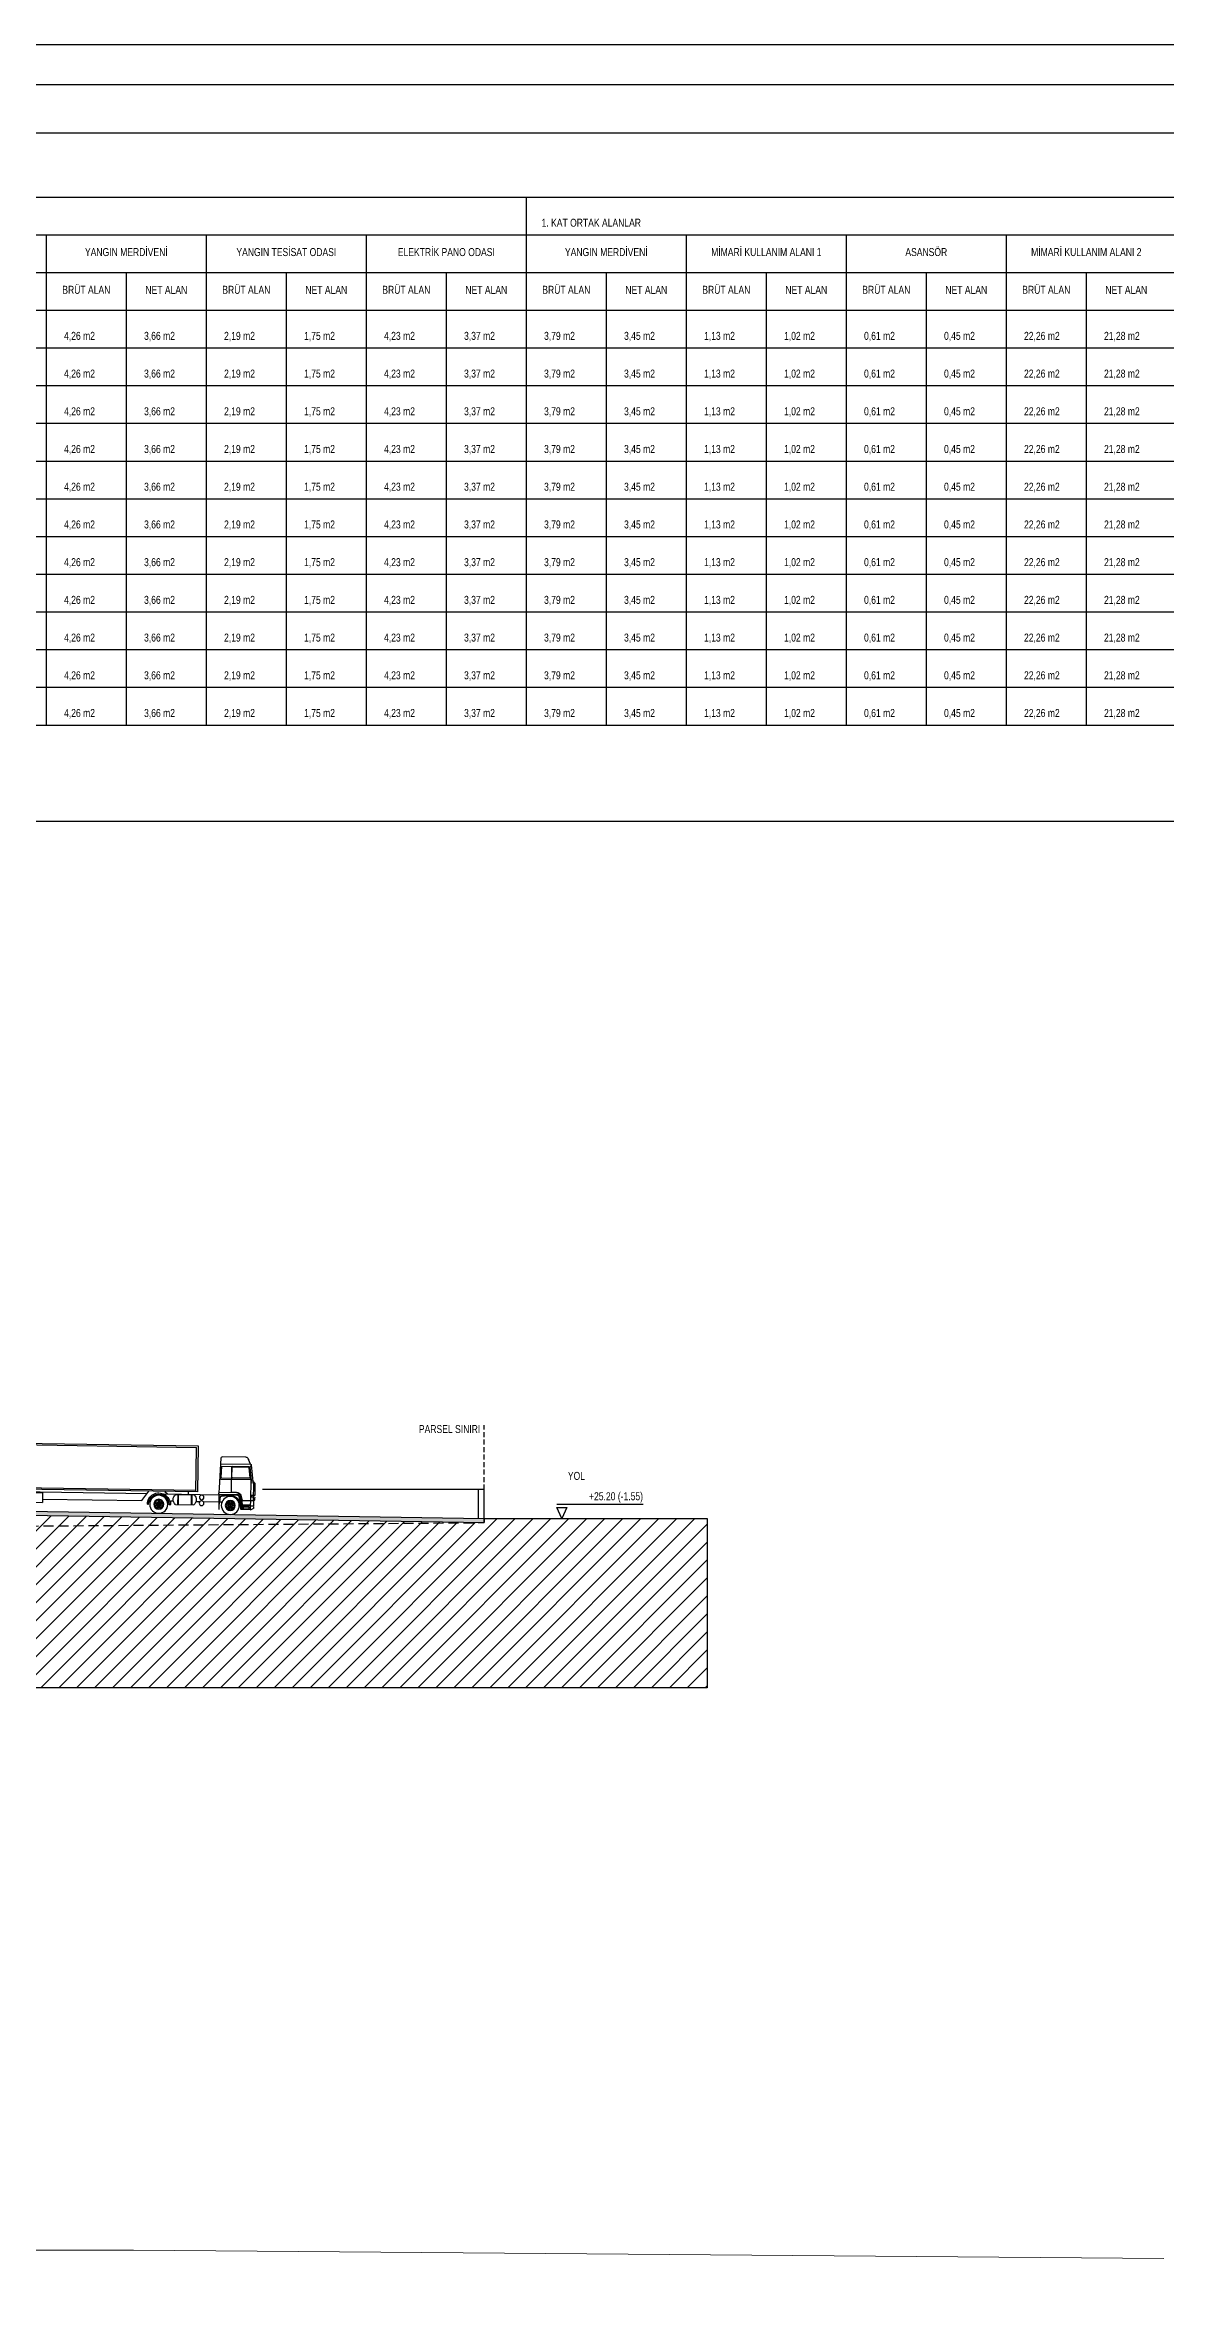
# Model space of a CAD drawing. Header units: centimetres. Extents: x 26569 to 160723, y -3143 to 14565.
# Drawn here: x 41558 to 44358, y 3937 to 9557 of the extents above; entities that cross this region are included whole.
import ezdxf

# ---------------------------------------------------------------- set-up
doc = ezdxf.new("R2010")
doc.units = ezdxf.units.CM
doc.header["$LTSCALE"] = 100
doc.linetypes.add('HIDDEN2', pattern=[0.1875, 0.125, -0.0625])
for name, color, linetype in [('A-ANNO-DIMS', 187, 'Continuous'), ('A-ANNO-TEXT', 50, 'Continuous'), ('A-ANNO-TTBL', 157, 'Continuous'), ('A-ELEV-01', 255, 'Continuous'), ('A-ELEV-02', 253, 'Continuous'), ('A-ELEV-03', 251, 'Continuous'), ('A-HATCH', 253, 'Continuous'), ('L-SITE-CURB', 33, 'Continuous'), ('L-TOPO', 49, 'Continuous'), ('S-CONC', 5, 'Continuous'), ('S-HTCH', 8, 'Continuous')]:
    doc.layers.add(name, color=color, linetype=linetype)
doc.styles.add('Fields_100', font='act_simplex.shx', dxfattribs={"width": 0.8, "height": 20})

# ---------------------------------------------------------------- blocks, each defined once
blk = doc.blocks.new('TRUCK ELEVATION')
for p, q in [((-1441, 208), (-1430, 231)), ((-1416, 243), (-1299, 243)), ((-1287, 85), (-1293, 237)), ((183, 295), (-1177, 295)), ((-1177, 295), (-1177, 65)), ((183, 295), (-1177, 295)), ((-1169, 65), (-1169, 287)), ((175, 287), (-1169, 287)), ((175, 65), (175, 287)), ((183, 65), (183, 295)), ((183, 65), (183, 295)), ((-1463, 114), (-1443, 114)), ((-1459, 26), (-1459, 114)), ((-1456, 122), (-1445, 204)), ((-1446, 128), (-1439, 193)), ((-1443, 129), (-1436, 192)), ((-1443, 129), (-1295, 129)), ((-1443, 129), (-1443, 26)), ((-1442, 136), (-1298, 136)), ((-1292, 208), (-1441, 208)), ((-1440, 140), (-1434, 192)), ((-1438, 138), (-1351, 138)), ((-1351, 194), (-1432, 194)), ((-1294, 196), (-1431, 196)), ((-1349, 140), (-1349, 192)), ((-1347, 67), (-1347, 193)), ((-1295, 139), (-1297, 196)), ((-1292, 132), (-1294, 196)), ((-1464, 52), (-1443, 52)), ((-1464, 44), (-1443, 44)), ((-1400, 26), (-1460, 26)), ((-1459, 22), (-1459, 2)), ((-1458, 52), (-1447, 52)), ((-1458, 44), (-1447, 44)), ((-1457, 24), (-1443, 24)), ((-1402, 0), (-1457, 0)), ((-1455, 26), (-1455, 24)), ((-1455, 0), (-1455, -3)), ((-1446, 51), (-1446, 45)), ((-1443, 24), (-1443, 0)), ((-1402, 4), (-1443, 4)), ((-1396, -17), (-1393, 7)), ((-1385, 17), (-1390, 17)), ((-1285, 56), (-1374, 56)), ((-1285, 53), (-1374, 53)), ((-1347, 67), (-1373, 67)), ((-1286, 65), (-1373, 65)), ((-1290, 17), (-1302, 17)), ((-1286, 65), (-1287, 85)), ((-1285, 58), (-1286, 65)), ((-1285, 58), (-1285, -20)), ((-1005, 53), (-1285, 53)), ((-1207, 17), (-1285, 17)), ((-1172, 17), (-1191, 17)), ((-1177, 65), (183, 65)), ((175, 73), (-1169, 73)), ((-1069, 50), (-1160, 50)), ((-1069, 0), (-1160, 0)), ((-1150, 50), (-1150, 0)), ((-1147, 50), (-1147, 0)), ((-1131, 65), (-1131, 53)), ((-1082, 50), (-1082, 0)), ((-1079, 50), (-1079, 0)), ((-1057, 17), (-1045, 17)), ((-1045, 0), (-1045, 17)), ((-1027, 17), (-1033, 17)), ((-1015, 65), (-1028, 53)), ((-937, 17), (-943, 17)), ((-901, 17), (-934, 65)), ((178, 53), (-926, 53)), ((-403, 17), (-901, 17)), ((-319, 49), (-403, 49)), ((-403, 49), (-403, 0)), ((-319, 49), (-319, 0)), ((-258, 17), (-319, 17)), ((-276, 0), (-276, 53)), ((-270, 0), (-270, 53)), ((-150, 17), (-174, 17)), ((-42, 17), (-66, 17)), ((54, 17), (42, 17)), ((54, 0), (54, 53)), ((60, 23), (60, 53)), ((161, 23), (60, 23)), ((60, 0), (60, 17)), ((161, 17), (60, 17)), ((66, 26), (66, 49)), ((155, 50), (67, 50)), ((155, 25), (67, 25)), ((88, 25), (88, 23)), ((133, 25), (133, 23)), ((156, 26), (156, 49)), ((161, 23), (161, 53)), ((161, 0), (161, 17)), ((166, 2), (165, 2)), ((165, 2), (165, 0)), ((166, 0), (166, 2)), ((167, 53), (167, 23)), ((167, 23), (171, 23)), ((171, 12), (169, 12)), ((169, 12), (169, 11)), ((169, 11), (171, 11)), ((171, 23), (171, 12)), ((171, 11), (171, 0)), ((183, 65), (178, 53)), ((-1459, -5), (-1459, -12)), ((-1457, -3), (-1395, -3)), ((-1444, -20), (-1457, -14)), ((-1443, -3), (-1443, -20)), ((-1443, -20), (-1399, -20)), ((-1435, -7), (-1408, -7)), ((-1435, -7), (-1435, -14)), ((-1432, -17), (-1411, -17)), ((-1408, -7), (-1408, -14)), ((-1285, -20), (-1287, -20)), ((-1036, 0), (-1045, 0)), ((-928, 0), (-934, 0)), ((-319, 0), (-403, 0)), ((-270, 0), (-276, 0)), ((60, 0), (54, 0)), ((165, 0), (161, 0)), ((171, 0), (166, 0))]:
    blk.add_line(p, q)
for points in [[(-1446, 199, -0.540036), (-1439, 193, 0.084606)], [(-1365, 4), (-1363, 4), (-1363, 4, 0.205207), (-1350, 3, -1.723661)], [(-1361, 12), (-1360, 11), (-1360, 11, -0.205207), (-1350, 3, 1.723661)], [(-1355, 18), (-1354, 17), (-1354, 17, 0.205207), (-1346, 7, -1.723661)], [(-1348, 21), (-1348, 20), (-1347, 20, -0.206806), (-1346, 7, 1.723661)], [(-1339, 21), (-1339, 20), (-1339, 20, 0.206806), (-1340, 7, -1.723661)], [(-1331, 18), (-1332, 17), (-1332, 17, -0.205207), (-1340, 7, 1.723661)], [(-1325, 12), (-1326, 11), (-1326, 11, 0.205207), (-1337, 3, -1.723661)], [(-1322, 4), (-1323, 4), (-1323, 4, -0.205207), (-1336, 3, 1.723661)], [(-1006, 4), (-1005, 4), (-1005, 4, 0.205207), (-992, 3, -1.723661)], [(-1003, 12), (-1002, 11), (-1002, 11, -0.205207), (-992, 3, 1.723661)], [(-997, 18), (-996, 17), (-996, 17, 0.205207), (-988, 7, -1.723661)], [(-990, 21), (-990, 20), (-989, 20, -0.206806), (-988, 7, 1.723661)], [(-980, 21), (-980, 20), (-981, 20, 0.206806), (-982, 7, -1.723661)], [(-973, 18), (-974, 17), (-974, 17, -0.205207), (-982, 7, 1.723661)], [(-967, 12), (-968, 11), (-968, 11, 0.205207), (-978, 3, -1.723661)], [(-964, 4), (-965, 4), (-965, 4, -0.205207), (-978, 3, 1.723661)], [(-237, 4), (-236, 4), (-236, 4, 0.205207), (-223, 3, -1.723661)], [(-234, 12), (-233, 11), (-233, 11, -0.205207), (-223, 3, 1.723661)], [(-228, 18), (-227, 17), (-227, 17, 0.205207), (-219, 7, -1.723661)], [(-221, 21), (-221, 20), (-220, 20, -0.206806), (-219, 7, 1.723661)], [(-211, 21), (-211, 20), (-212, 20, 0.206806), (-213, 7, -1.723661)], [(-204, 18), (-205, 17), (-205, 17, -0.205207), (-213, 7, 1.723661)], [(-198, 12), (-199, 11), (-199, 11, 0.205207), (-209, 3, -1.723661)], [(-195, 4), (-196, 4), (-196, 4, -0.205207), (-209, 3, 1.723661)], [(-129, 4), (-128, 4), (-128, 4, 0.205207), (-115, 3, -1.723661)], [(-126, 12), (-125, 11), (-125, 11, -0.205207), (-115, 3, 1.723661)], [(-120, 18), (-119, 17), (-119, 17, 0.205207), (-111, 7, -1.723661)], [(-113, 21), (-113, 20), (-112, 20, -0.206806), (-111, 7, 1.723661)], [(-103, 21), (-103, 20), (-104, 20, 0.206806), (-105, 7, -1.723661)], [(-96, 18), (-97, 17), (-97, 17, -0.205207), (-105, 7, 1.723661)], [(-90, 12), (-91, 11), (-91, 11, 0.205207), (-101, 3, -1.723661)], [(-87, 4), (-88, 4), (-88, 4, -0.205207), (-101, 3, 1.723661)], [(-21, 4), (-20, 4), (-20, 4, 0.205207), (-7, 3, -1.723661)], [(-18, 12), (-17, 11), (-17, 11, -0.205207), (-7, 3, 1.723661)], [(-12, 18), (-11, 17), (-11, 17, 0.205207), (-3, 7, -1.723661)], [(-5, 21), (-5, 20), (-4, 20, -0.206806), (-3, 7, 1.723661)], [(5, 21), (5, 20), (4, 20, 0.206806), (3, 7, -1.723661)], [(12, 18), (11, 17), (11, 17, -0.205207), (3, 7, 1.723661)], [(18, 12), (17, 11), (17, 11, 0.205207), (7, 3, -1.723661)], [(21, 4), (20, 4), (20, 4, -0.205207), (7, 3, 1.723661)], [(-1365, -4), (-1363, -4), (-1363, -4, -0.205207), (-1350, -3, 1.723661)], [(-1361, -12), (-1360, -11), (-1360, -11, 0.205207), (-1350, -3, -1.723661)], [(-1355, -18), (-1354, -17), (-1354, -17, -0.205207), (-1346, -7, 1.723661)], [(-1348, -21), (-1348, -20), (-1347, -20, 0.206806), (-1346, -7, -1.723661)], [(-1339, -21), (-1339, -20), (-1339, -20, -0.206806), (-1340, -7, 1.723661)], [(-1331, -18), (-1332, -17), (-1332, -17, 0.205207), (-1340, -7, -1.723661)], [(-1325, -12), (-1326, -11), (-1326, -11, -0.205207), (-1337, -3, 1.723661)], [(-1322, -4), (-1323, -4), (-1323, -4, 0.205207), (-1336, -3, -1.723661)], [(-1006, -4), (-1005, -4), (-1005, -4, -0.205207), (-992, -3, 1.723661)], [(-1003, -12), (-1002, -11), (-1002, -11, 0.205207), (-992, -3, -1.723661)], [(-997, -18), (-996, -17), (-996, -17, -0.205207), (-988, -7, 1.723661)], [(-990, -21), (-990, -20), (-989, -20, 0.206806), (-988, -7, -1.723661)], [(-980, -21), (-980, -20), (-981, -20, -0.206806), (-982, -7, 1.723661)], [(-973, -18), (-974, -17), (-974, -17, 0.205207), (-982, -7, -1.723661)], [(-964, -4), (-965, -4), (-965, -4, 0.205207), (-978, -3, -1.723661)], [(-967, -12), (-968, -11), (-968, -11, -0.205207), (-978, -3, 1.723661)], [(-237, -4), (-236, -4), (-236, -4, -0.205207), (-223, -3, 1.723661)], [(-234, -12), (-233, -11), (-233, -11, 0.205207), (-223, -3, -1.723661)], [(-228, -18), (-227, -17), (-227, -17, -0.205207), (-219, -7, 1.723661)], [(-221, -21), (-221, -20), (-220, -20, 0.206806), (-219, -7, -1.723661)], [(-211, -21), (-211, -20), (-212, -20, -0.206806), (-213, -7, 1.723661)], [(-204, -18), (-205, -17), (-205, -17, 0.205207), (-213, -7, -1.723661)], [(-195, -4), (-196, -4), (-196, -4, 0.205207), (-209, -3, -1.723661)], [(-198, -12), (-199, -11), (-199, -11, -0.205207), (-209, -3, 1.723661)], [(-129, -4), (-128, -4), (-128, -4, -0.205207), (-115, -3, 1.723661)], [(-126, -12), (-125, -11), (-125, -11, 0.205207), (-115, -3, -1.723661)], [(-120, -18), (-119, -17), (-119, -17, -0.205207), (-111, -7, 1.723661)], [(-113, -21), (-113, -20), (-112, -20, 0.206806), (-111, -7, -1.723661)], [(-103, -21), (-103, -20), (-104, -20, -0.206806), (-105, -7, 1.723661)], [(-96, -18), (-97, -17), (-97, -17, 0.205207), (-105, -7, -1.723661)], [(-87, -4), (-88, -4), (-88, -4, 0.205207), (-101, -3, -1.723661)], [(-90, -12), (-91, -11), (-91, -11, -0.205207), (-101, -3, 1.723661)], [(-21, -4), (-20, -4), (-20, -4, -0.205207), (-7, -3, 1.723661)], [(-18, -12), (-17, -11), (-17, -11, 0.205207), (-7, -3, -1.723661)], [(-12, -18), (-11, -17), (-11, -17, -0.205207), (-3, -7, 1.723661)], [(-5, -21), (-5, -20), (-4, -20, 0.206806), (-3, -7, -1.723661)], [(5, -21), (5, -20), (4, -20, -0.206806), (3, -7, 1.723661)], [(12, -18), (11, -17), (11, -17, 0.205207), (3, -7, -1.723661)], [(21, -4), (20, -4), (20, -4, 0.205207), (7, -3, -1.723661)], [(18, -12), (17, -11), (17, -11, -0.205207), (7, -3, 1.723661)]]:
    blk.add_lwpolyline(points, format="xyb")
for centre, radius in [((-1343, 0), 45), ((-1343, 0), 25), ((-1343, 0), 22), ((-1343, 0), 7.31), ((-1343, 0), 5.57), ((-1343, 0), 3.42), ((-1343, 0), 2.94), ((-1199, 38), 11.6), ((-1199, 9), 11.6), ((-985, 0), 45), ((-985, 0), 25), ((-985, 0), 22), ((-985, 0), 7.31), ((-985, 0), 5.57), ((-985, 0), 2.94), ((-985, 0), 3.42), ((-216, 0), 45), ((-216, 0), 25), ((-216, 0), 22), ((-216, 0), 7.31), ((-216, 0), 5.57), ((-216, 0), 3.42), ((-216, 0), 2.94), ((-108, 0), 45), ((-108, 0), 25), ((-108, 0), 22), ((-108, 0), 7.31), ((-108, 0), 5.57), ((-108, 0), 2.94), ((-108, 0), 3.42), ((0, 0), 45), ((0, 0), 25), ((0, 0), 22), ((0, 0), 7.31), ((0, 0), 5.57), ((0, 0), 3.42), ((0, 0), 2.94)]:
    blk.add_circle(centre, radius)
for centre, radius, start, end in [((-1416, 228), 15, 90, 166.3276), ((-1299, 237), 6, 2.3966, 90), ((-1020, 72), 445, 174.5808, 182.5362), ((-1461, 114), 2, 111.1268, 174.5808), ((-1465, 125), 9.71, 291.1268, 344.4356), ((-1455, 132), 10, 268.3248, 335.0182), ((-1441, 204), 4, 90, 171.8613), ((-1438, 140), 2, 173.274, 270), ((-1431, 191), 5, 90, 164.3924), ((-1432, 192), 2, 90, 173.274), ((-1351, 192), 2, 0, 90), ((-1351, 140), 2, 270, 0), ((-1350, 193), 3, 0, 90), ((-1298, 139), 3, 270, 2.3966), ((-1295, 132), 3, 270, 2.3966), ((-1020, 72), 445, 183.6098, 185.5187), ((-1460, 29), 3, 185.5187, 270), ((-1458, 51), 1, 90, 180), ((-1458, 45), 1, 180, 270), ((-1457, 22), 2, 90, 180), ((-1457, 2), 2, 180, 270), ((-1447, 51), 1, 0, 90), ((-1447, 45), 1, 270, 0), ((-1162, -22), 242, 162.3153, 179.4126), ((-1162, -22), 244, 162.3153, 168.4584), ((-1190, -22), 209, 160.8848, 179.3633), ((-1190, -22), 206, 160.8848, 178.5303), ((-1373, 45), 22, 90, 162.3153), ((-1343, 0), 50, 87.2697, 172.4284), ((-1373, 45), 20, 90, 162.3153), ((-1374, 41), 15, 90, 160.8848), ((-1374, 41), 12, 90, 160.8848), ((-1351, -229), 279, 76.3351, 87.8513), ((-1710, -32), 423, 1.6093, 10.3501), ((-1140, 25), 32.3, 130.678, 229.322), ((-1160, 48), 2, 90, 130.678), ((-1160, 2), 2, 229.322, 270), ((-1069, 48), 2, 49.322, 90), ((-1069, 2), 2, 270, 310.678), ((-1089, 25), 32.3, 310.678, 49.322), ((-985, 0), 57, 359.5873, 180.4127), ((-985, 0), 51, 359.5873, 180.4127), ((67, 49), 1, 90, 180), ((67, 26), 1, 180, 270), ((155, 49), 1, 0, 90), ((155, 26), 1, 270, 0), ((-1457, -5), 2, 90, 180), ((-1457, -12), 2, 180, 247.1526), ((-1443, -18), 2, 247.1526, 270), ((-1432, -14), 3, 180, 270), ((-1411, -14), 3, 270, 0), ((-1399, -17), 3, 270, 358.5303), ((-1399, -17), 3, 270, 352.4284)]:
    blk.add_arc(centre, radius, start, end)

msp = doc.modelspace()

# ---------------------------------------------------------------- hatches: boundary and pattern name
at = {"layer": 'A-HATCH'}
h = msp.add_hatch(dxfattribs=at)
h.set_pattern_fill('LINE', color=256, scale=10, angle=45, style=0)
h.set_pattern_definition([(45, (-27297.047, -980.843), (-22.45064, 22.45064), [])])
h.paths.add_polyline_path([(43213.37, 5873.01), (43213.37, 5450.47), (30413.37, 5450.47), (30413.37, 5873.01), (30923.75, 5873.01), (30923.75, 5823.01), (30998.75, 5823.01), (30998.75, 5838.01), (30933.76, 5838.01), (30933.76, 5928.01), (31303.73, 5928.01), (31303.73, 5853.51), (31226.23, 5853.51), (31226.23, 5812.51), (31219.23, 5812.51), (31219.23, 5807.51), (41334.73, 5807.51), (41334.73, 5812.51), (41327.23, 5812.51), (41327.23, 5853.51), (41098.98, 5853.51), (41098.98, 5885.51), (41251.73, 5885.51), (42655.7, 5863.01), (42655.86, 5873.01)])
h.paths.add_polyline_path([(31167.12, 5916.42), (31000.65, 5916.42), (31000.65, 5806.63), (31167.12, 5806.63)], flags=16)
h.paths.add_polyline_path([(38490.07, 5653.88), (38639.42, 5653.88), (38639.42, 5562.46), (38490.07, 5562.46)], flags=16)
h.paths.add_polyline_path([(33093.37, 5653.88), (33242.72, 5653.88), (33242.72, 5562.46), (33093.37, 5562.46)], flags=16)
h.paths.add_polyline_path([(31981.53, 5653.88), (32130.88, 5653.88), (32130.88, 5562.46), (31981.53, 5562.46)], flags=16)
at = {"layer": 'S-HTCH'}
h = msp.add_hatch(dxfattribs=at)
h.set_pattern_fill('ANSI33', color=256, scale=0.5, style=0)
h.set_pattern_definition([(45, (27417.0162, 6583.6334), (-2.245064, 2.245064), []), (45, (27419.2613, 6583.6334), (-2.245064, 2.245064), [1.5875, -0.79375])])
h.paths.add_polyline_path([(41251.73, 5895.51), (41226.73, 5895.51), (41226.73, 5885.51), (41251.73, 5885.51), (41251.73, 5885.51), (42655.7, 5863.01), (42655.86, 5873.01)])

# ---------------------------------------------------------------- linework, layer by layer
at = {"layer": 'A-ANNO-DIMS', "linetype": 'HIDDEN2'}
msp.add_line((42655.86, 5945.51), (42655.86, 6107.05), dxfattribs=at)
at = {"layer": 'A-ANNO-DIMS'}
msp.add_lwpolyline([(43052.84, 5908.01), (42837.69, 5908.01)], dxfattribs=at)
msp.add_lwpolyline([(42850.19, 5873.01), (42837.69, 5900.51), (42862.69, 5900.51)], close=True, dxfattribs=at)
at = {"layer": 'A-ANNO-TTBL'}
for p, q in [((153081.02, 9337.18), (28768.76, 9337.09)), ((28768.76, 7617.09), (48081.01, 7617.09))]:
    msp.add_line(p, q, dxfattribs=at)
for points in [[(157421.04, -3142.83), (157421.04, 9557.17), (26568.76, 9557.19), (26568.76, -3142.81)], [(157321.04, -3042.83), (157321.04, 9457.17), (26668.76, 9457.19), (26668.76, -3042.81)]]:
    msp.add_lwpolyline(points, close=True, dxfattribs=at)
for points in [[(37161.01, 9177.09), (47561.01, 9177.09), (47561.01, 7857.09)], [(37561.01, 9177.09), (47961.01, 9177.09), (47961.01, 7857.09)], [(42761.01, 9177.09), (42761.01, 7857.09)], [(37961.01, 9082.81), (47561.01, 9082.81)], [(41561.01, 9082.81), (41561.01, 7857.09)], [(41961.01, 9082.81), (41961.01, 7857.09)], [(42361.01, 9082.81), (42361.01, 7857.09)], [(43161.01, 9082.81), (43161.01, 7857.09)], [(43561.01, 9082.81), (43561.01, 7857.09)], [(43961.01, 9082.81), (43961.01, 7857.09)], [(37161.01, 8988.52), (47961.01, 8988.52)], [(41761.01, 8988.52), (41761.01, 7857.09)], [(42161.01, 8988.52), (42161.01, 7857.09)], [(42561.01, 8988.52), (42561.01, 7857.09)], [(42961.01, 8988.52), (42961.01, 7857.09)], [(43361.01, 8988.52), (43361.01, 7857.09)], [(43761.01, 8988.52), (43761.01, 7857.09)], [(44161.01, 8988.52), (44161.01, 7857.09)], [(37161.01, 8894.23), (47961.01, 8894.23)], [(37161.01, 8799.95), (47961.01, 8799.95)], [(37161.01, 8705.66), (47961.01, 8705.66)], [(37161.01, 8611.38), (47961.01, 8611.38)], [(37161.01, 8517.09), (47961.01, 8517.09)], [(37161.01, 8422.81), (47961.01, 8422.81)], [(37161.01, 8328.52), (47961.01, 8328.52)], [(37161.01, 8234.23), (47961.01, 8234.23)], [(37161.01, 8139.95), (47961.01, 8139.95)], [(37161.01, 8045.66), (47961.01, 8045.66)], [(37161.01, 7951.38), (47961.01, 7951.38)], [(37161.01, 7857.09), (47961.01, 7857.09)]]:
    msp.add_lwpolyline(points, dxfattribs=at)
at = {"layer": 'A-ELEV-01'}
msp.add_lwpolyline([(42655.86, 5873.01), (42655.86, 5945.51), (42640.86, 5945.51), (42640.86, 5873.23)], dxfattribs=at)
at = {"layer": 'A-ELEV-03'}
msp.add_line((42640.86, 5945.51), (42101.38, 5945.51), dxfattribs=at)
at = {"layer": 'A-HATCH'}
msp.add_lwpolyline([(31219.23, 5807.51), (41334.73, 5807.51), (41334.73, 5812.51), (41327.23, 5812.51), (41327.23, 5853.51), (41098.98, 5853.51), (41098.98, 5885.51), (41251.73, 5885.51), (42655.7, 5863.01), (42655.86, 5873.01), (43213.37, 5873.01), (43213.37, 5450.47), (30413.37, 5450.47)], dxfattribs=at)
at = {"layer": 'L-SITE-CURB', "lineweight": 0}
for p, q in [((29722.08, 4043.84), (41779.22, 4044.56)), ((41779.22, 4044.56), (44354.75, 4023.64))]:
    msp.add_line(p, q, dxfattribs=at)
at = {"layer": 'L-TOPO', "color": 1, "linetype": 'HIDDEN2', "ltscale": 2}
msp.add_lwpolyline([(30933.76, 5873.01), (31595.9, 5843.01), (39978.65, 5843.01), (42655.7, 5863.01)], dxfattribs=at)
at = {"layer": 'S-CONC'}
msp.add_line((42655.86, 5873.01), (43213.37, 5873.01), dxfattribs=at)
for points in [[(41098.73, 5895.51), (41251.73, 5895.51), (42655.86, 5873.01)], [(41098.73, 5885.51), (41251.65, 5885.51), (42655.7, 5863.01)], [(42655.86, 5873.01), (42655.7, 5863.01)]]:
    msp.add_lwpolyline(points, dxfattribs=at)

# ---------------------------------------------------------------- block references
at = {"layer": 'A-ELEV-02', "xscale": -0.5, "yscale": 0.5, "zscale": 0.5, "rotation": 359.0819618345629}
msp.add_blockref('TRUCK ELEVATION', (41349.61, 5916.76), dxfattribs=at)

# ---------------------------------------------------------------- texts
at = {"layer": 'A-ANNO-DIMS', "color": 50, "char_height": 20, "style": 'Fields_100'}
for s, insert, attachment_point in [('PARSEL SINIRI', (42645.86, 6107.05), 3), ('+25.20 (-1.55)', (43052.84, 5913.01), 9)]:
    msp.add_mtext_dynamic_manual_height_columns(s, width=226.336, gutter_width=100, heights=[0], dxfattribs=dict(at, insert=insert, attachment_point=attachment_point))
at = {"layer": 'A-ANNO-TEXT', "style": 'Fields_100', "width": 0.8}
for s, p in [('1. KAT ORTAK ALANLAR ', (42799.15, 9102.81)), ('4,26 m2', (41605.35, 8819.95)), ('3,66 m2', (41805.35, 8819.95)), ('2,19 m2', (42005.35, 8819.95)), ('1,75 m2', (42205.35, 8819.95)), ('4,23 m2', (42405.35, 8819.95)), ('3,37 m2', (42605.35, 8819.95)), ('3,79 m2', (42805.35, 8819.95)), ('3,45 m2', (43005.35, 8819.95)), ('1,13 m2', (43205.35, 8819.95)), ('1,02 m2', (43405.35, 8819.95)), ('0,61 m2', (43605.35, 8819.95)), ('0,45 m2', (43805.35, 8819.95)), ('22,26 m2', (44005.35, 8819.95)), ('21,28 m2', (44205.35, 8819.95)), ('4,26 m2', (41605.35, 8725.66)), ('3,66 m2', (41805.35, 8725.66)), ('2,19 m2', (42005.35, 8725.66)), ('1,75 m2', (42205.35, 8725.66)), ('4,23 m2', (42405.35, 8725.66)), ('3,37 m2', (42605.35, 8725.66)), ('3,79 m2', (42805.35, 8725.66)), ('3,45 m2', (43005.35, 8725.66)), ('1,13 m2', (43205.35, 8725.66)), ('1,02 m2', (43405.35, 8725.66)), ('0,61 m2', (43605.35, 8725.66)), ('0,45 m2', (43805.35, 8725.66)), ('22,26 m2', (44005.35, 8725.66)), ('21,28 m2', (44205.35, 8725.66)), ('4,26 m2', (41605.35, 8631.38)), ('3,66 m2', (41805.35, 8631.38)), ('2,19 m2', (42005.35, 8631.38)), ('1,75 m2', (42205.35, 8631.38)), ('4,23 m2', (42405.35, 8631.38)), ('3,37 m2', (42605.35, 8631.38)), ('3,79 m2', (42805.35, 8631.38)), ('3,45 m2', (43005.35, 8631.38)), ('1,13 m2', (43205.35, 8631.38)), ('1,02 m2', (43405.35, 8631.38)), ('0,61 m2', (43605.35, 8631.38)), ('0,45 m2', (43805.35, 8631.38)), ('22,26 m2', (44005.35, 8631.38)), ('21,28 m2', (44205.35, 8631.38)), ('4,26 m2', (41605.35, 8537.09)), ('3,66 m2', (41805.35, 8537.09)), ('2,19 m2', (42005.35, 8537.09)), ('1,75 m2', (42205.35, 8537.09)), ('4,23 m2', (42405.35, 8537.09)), ('3,37 m2', (42605.35, 8537.09)), ('3,79 m2', (42805.35, 8537.09)), ('3,45 m2', (43005.35, 8537.09)), ('1,13 m2', (43205.35, 8537.09)), ('1,02 m2', (43405.35, 8537.09)), ('0,61 m2', (43605.35, 8537.09)), ('0,45 m2', (43805.35, 8537.09)), ('22,26 m2', (44005.35, 8537.09)), ('21,28 m2', (44205.35, 8537.09)), ('4,26 m2', (41605.35, 8442.81)), ('3,66 m2', (41805.35, 8442.81)), ('2,19 m2', (42005.35, 8442.81)), ('1,75 m2', (42205.35, 8442.81)), ('4,23 m2', (42405.35, 8442.81)), ('3,37 m2', (42605.35, 8442.81)), ('3,79 m2', (42805.35, 8442.81)), ('3,45 m2', (43005.35, 8442.81)), ('1,13 m2', (43205.35, 8442.81)), ('1,02 m2', (43405.35, 8442.81)), ('0,61 m2', (43605.35, 8442.81)), ('0,45 m2', (43805.35, 8442.81)), ('22,26 m2', (44005.35, 8442.81)), ('21,28 m2', (44205.35, 8442.81)), ('4,26 m2', (41605.35, 8348.52)), ('3,66 m2', (41805.35, 8348.52)), ('2,19 m2', (42005.35, 8348.52)), ('1,75 m2', (42205.35, 8348.52)), ('4,23 m2', (42405.35, 8348.52)), ('3,37 m2', (42605.35, 8348.52)), ('3,79 m2', (42805.35, 8348.52)), ('3,45 m2', (43005.35, 8348.52)), ('1,13 m2', (43205.35, 8348.52)), ('1,02 m2', (43405.35, 8348.52)), ('0,61 m2', (43605.35, 8348.52)), ('0,45 m2', (43805.35, 8348.52)), ('22,26 m2', (44005.35, 8348.52)), ('21,28 m2', (44205.35, 8348.52)), ('4,26 m2', (41605.35, 8254.23)), ('3,66 m2', (41805.35, 8254.23)), ('2,19 m2', (42005.35, 8254.23)), ('1,75 m2', (42205.35, 8254.23)), ('4,23 m2', (42405.35, 8254.23)), ('3,37 m2', (42605.35, 8254.23)), ('3,79 m2', (42805.35, 8254.23)), ('3,45 m2', (43005.35, 8254.23)), ('1,13 m2', (43205.35, 8254.23)), ('1,02 m2', (43405.35, 8254.23)), ('0,61 m2', (43605.35, 8254.23)), ('0,45 m2', (43805.35, 8254.23)), ('22,26 m2', (44005.35, 8254.23)), ('21,28 m2', (44205.35, 8254.23)), ('4,26 m2', (41605.35, 8159.95)), ('3,66 m2', (41805.35, 8159.95)), ('2,19 m2', (42005.35, 8159.95)), ('1,75 m2', (42205.35, 8159.95)), ('4,23 m2', (42405.35, 8159.95)), ('3,37 m2', (42605.35, 8159.95)), ('3,79 m2', (42805.35, 8159.95)), ('3,45 m2', (43005.35, 8159.95)), ('1,13 m2', (43205.35, 8159.95)), ('1,02 m2', (43405.35, 8159.95)), ('0,61 m2', (43605.35, 8159.95)), ('0,45 m2', (43805.35, 8159.95)), ('22,26 m2', (44005.35, 8159.95)), ('21,28 m2', (44205.35, 8159.95)), ('4,26 m2', (41605.35, 8065.66)), ('3,66 m2', (41805.35, 8065.66)), ('2,19 m2', (42005.35, 8065.66)), ('1,75 m2', (42205.35, 8065.66)), ('4,23 m2', (42405.35, 8065.66)), ('3,37 m2', (42605.35, 8065.66)), ('3,79 m2', (42805.35, 8065.66)), ('3,45 m2', (43005.35, 8065.66)), ('1,13 m2', (43205.35, 8065.66)), ('1,02 m2', (43405.35, 8065.66)), ('0,61 m2', (43605.35, 8065.66)), ('0,45 m2', (43805.35, 8065.66)), ('22,26 m2', (44005.35, 8065.66)), ('21,28 m2', (44205.35, 8065.66)), ('4,26 m2', (41605.35, 7971.38)), ('3,66 m2', (41805.35, 7971.38)), ('2,19 m2', (42005.35, 7971.38)), ('1,75 m2', (42205.35, 7971.38)), ('4,23 m2', (42405.35, 7971.38)), ('3,37 m2', (42605.35, 7971.38)), ('3,79 m2', (42805.35, 7971.38)), ('3,45 m2', (43005.35, 7971.38)), ('1,13 m2', (43205.35, 7971.38)), ('1,02 m2', (43405.35, 7971.38)), ('0,61 m2', (43605.35, 7971.38)), ('0,45 m2', (43805.35, 7971.38)), ('22,26 m2', (44005.35, 7971.38)), ('21,28 m2', (44205.35, 7971.38)), ('4,26 m2', (41605.35, 7877.09)), ('3,66 m2', (41805.35, 7877.09)), ('2,19 m2', (42005.35, 7877.09)), ('1,75 m2', (42205.35, 7877.09)), ('4,23 m2', (42405.35, 7877.09)), ('3,37 m2', (42605.35, 7877.09)), ('3,79 m2', (42805.35, 7877.09)), ('3,45 m2', (43005.35, 7877.09)), ('1,13 m2', (43205.35, 7877.09)), ('1,02 m2', (43405.35, 7877.09)), ('0,61 m2', (43605.35, 7877.09)), ('0,45 m2', (43805.35, 7877.09)), ('22,26 m2', (44005.35, 7877.09)), ('21,28 m2', (44205.35, 7877.09))]:
    msp.add_text(s, height=20, dxfattribs=at).set_placement(p)
at = {"layer": 'A-ANNO-TEXT', "char_height": 20, "attachment_point": 5, "style": 'Fields_100'}
for s, width, insert in [('YANGIN MERDİVENİ', 345.0622, (41761.01, 9039.29)), ('YANGIN TESİSAT ODASI', 341.6476, (42161.01, 9039.29)), ('ELEKTRİK PANO ODASI', 559.1241, (42561.01, 9039.29)), ('YANGIN MERDİVENİ', 400.4524, (42961.01, 9039.29)), ('MİMARİ KULLANIM ALANI 1', 370.9823, (43361.01, 9039.29)), ('ASANSÖR', 176.5305, (43761.01, 9039.29)), ('MİMARİ KULLANIM ALANI 2', 370.9823, (44161.01, 9039.29)), ('BRÜT ALAN', 176.5305, (41661.01, 8945)), ('NET ALAN', 176.5305, (41861.01, 8945)), ('BRÜT ALAN', 176.5305, (42061.01, 8945)), ('NET ALAN', 176.5305, (42261.01, 8945)), ('BRÜT ALAN', 176.5305, (42461.01, 8945)), ('NET ALAN', 176.5305, (42661.01, 8945)), ('BRÜT ALAN', 176.5305, (42861.01, 8945)), ('NET ALAN', 176.5305, (43061.01, 8945)), ('BRÜT ALAN', 176.5305, (43261.01, 8945)), ('NET ALAN', 176.5305, (43461.01, 8945)), ('BRÜT ALAN', 176.5305, (43661.01, 8945)), ('NET ALAN', 176.5305, (43861.01, 8945)), ('BRÜT ALAN', 176.5305, (44061.01, 8945)), ('NET ALAN', 176.5305, (44261.01, 8945)), ('YOL', 211.606, (42886.31, 5979.79))]:
    msp.add_mtext_dynamic_manual_height_columns(s, width=width, gutter_width=100, heights=[0], dxfattribs=dict(at, insert=insert))

doc.saveas('drawing.dxf')
